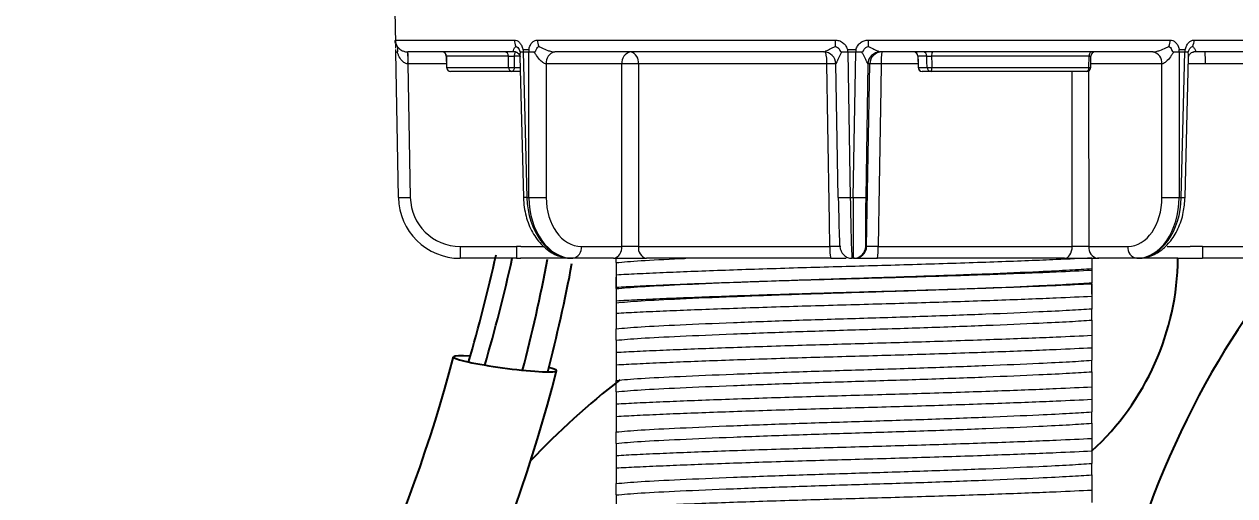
# Model space of a CAD drawing. Header units: inches. Extents: x 4.3 to 18.3, y 1.7 to 16.3.
# Drawn here: x 13.688 to 15.155, y 11.713 to 12.285 of the extents above; entities that cross this region are included whole.
import ezdxf

# ---------------------------------------------------------------- set-up
doc = ezdxf.new("R2010")
doc.units = ezdxf.units.IN
doc.header["$MEASUREMENT"] = 0
doc.header["$PDSIZE"] = -1
doc.layers.add('Dim', color=1, linetype='Continuous')
doc.layers.add('Object', color=4, linetype='Continuous')
doc.styles.get("Standard").update_dxf_attribs({"font": 'romans.shx'})
doc.dimstyles.get("Standard").update_dxf_attribs({"dimtxt": 0.125, "dimasz": 0.18, "dimexe": 0.06, "dimexo": 0.0625, "dimgap": 0.09, "dimtad": 0, "dimtih": 1, "dimtoh": 1, "dimdec": 4, "dimlfac": 2, "dimzin": 4, "dimdsep": 46, "dimlunit": 5, "dimtxsty": 'Standard', "dimcen": 0.09, "dimadec": 0, "dimazin": 1, "dimtfac": 1, "dimtdec": 4, "dimtofl": 0, "dimtmove": 0, "dimatfit": 0, "dimfxl": 0, "dimfrac": 2, "dimtolj": 1, "dimtzin": 0, "dimarcsym": 0})

# ---------------------------------------------------------------- blocks, each defined once
blk = doc.blocks.new('*D11')
at = {"layer": 'Defpoints', "color": 0}
for p in [(15.264, 12.4725), (14.1373, 12.3011), (15.264, 12.3011)]:
    blk.add_point(p, dxfattribs=at)
at = {"layer": 'Dim', "color": 0, "lineweight": -2}
for p, q in [((14.1373, 12.3636), (14.1373, 12.5325)), ((15.264, 12.3636), (15.264, 12.5325)), ((13.9573, 12.4725), (12.9119, 12.4725)), ((15.444, 12.4725), (15.624, 12.4725))]:
    blk.add_line(p, q, dxfattribs=at)
at = {"layer": 'Dim', "color": 0}
for points in [[(13.9573, 12.5025), (13.9573, 12.4425), (14.1373, 12.4725)], [(15.444, 12.5025), (15.444, 12.4425), (15.264, 12.4725)]]:
    blk.add_solid(points, dxfattribs=at)
at = {"layer": 'Dim', "color": 0, "insert": (12.3844, 12.4725), "char_height": 0.125, "attachment_point": 5}
blk.add_mtext('\\A1;2 1/4\\P [55mm]\\PClearance\\PRequired\\PDirectly\\PBelow\\PCounter', dxfattribs=at)
blk = doc.blocks.new('*D15')
at = {"layer": 'Defpoints', "color": 0}
for p in [(10.9986, 13.3011), (14.2381, 13.3011), (14.0329, 10.2028)]:
    blk.add_point(p, dxfattribs=at)
at = {"layer": 'Dim', "color": 0, "lineweight": -2}
for p, q in [((14.1756, 13.3011), (10.9386, 13.3011)), ((10.9986, 13.1211), (10.9986, 12.0278)), ((10.9986, 10.3828), (10.9986, 11.4252)), ((13.9704, 10.2028), (10.9386, 10.2028))]:
    blk.add_line(p, q, dxfattribs=at)
at = {"layer": 'Dim', "color": 0}
for points in [[(10.9686, 13.1211), (11.0286, 13.1211), (10.9986, 13.3011)], [(10.9686, 10.3828), (11.0286, 10.3828), (10.9986, 10.2028)]]:
    blk.add_solid(points, dxfattribs=at)
at = {"layer": 'Dim', "color": 0, "insert": (10.9986, 11.7265), "char_height": 0.125, "attachment_point": 5}
blk.add_mtext('\\A1;6 3/16\\P [155mm]', dxfattribs=at)
blk = doc.blocks.new('*D16')
at = {"layer": 'Defpoints', "color": 0}
for p in [(14.2381, 13.3011), (10.1019, 4.9757), (14.7006, 4.9757)]:
    blk.add_point(p, dxfattribs=at)
at = {"layer": 'Dim', "color": 0, "lineweight": -2}
for p, q in [((14.1756, 13.3011), (10.0419, 13.3011)), ((10.1019, 13.1211), (10.1019, 9.4413)), ((10.1019, 5.1557), (10.1019, 8.8387)), ((14.6381, 4.9757), (10.0419, 4.9757))]:
    blk.add_line(p, q, dxfattribs=at)
at = {"layer": 'Dim', "color": 0}
for points in [[(10.0719, 13.1211), (10.1319, 13.1211), (10.1019, 13.3011)], [(10.0719, 5.1557), (10.1319, 5.1557), (10.1019, 4.9757)]]:
    blk.add_solid(points, dxfattribs=at)
at = {"layer": 'Dim', "color": 0, "insert": (10.1019, 9.14), "char_height": 0.125, "attachment_point": 5}
blk.add_mtext('\\A1;16 5/8\\P [425mm]', dxfattribs=at)

msp = doc.modelspace()

# ---------------------------------------------------------------- linework, layer by layer
at = {"layer": 'Object', "color": 4, "linetype": 'Continuous', "lineweight": 15}
for p, q in [((14.137265, 12.301079), (14.137958, 12.26136)), ((14.137985, 12.265586), (14.282207, 12.265586)), ((14.310302, 12.265586), (14.670851, 12.265586)), ((14.711272, 12.265586), (15.076944, 12.265586)), ((15.106013, 12.265586), (15.262602, 12.265586)), ((14.13848, 12.251079), (14.140301, 12.251079)), ((14.141609, 12.07477), (14.13848, 12.251079)), ((14.140613, 12.250137), (14.140301, 12.251079)), ((14.153102, 12.25108), (14.153211, 12.251079)), ((14.283612, 12.251079), (14.153211, 12.251079)), ((14.283612, 12.251079), (14.283538, 12.25108)), ((14.289309, 12.251079), (14.289198, 12.250137)), ((14.289309, 12.251079), (14.293001, 12.251079)), ((14.293001, 12.251079), (14.297353, 12.07477)), ((14.293001, 12.251079), (14.299844, 12.251079)), ((14.299919, 12.07477), (14.299844, 12.251079)), ((14.299844, 12.251079), (14.306336, 12.251079)), ((14.306907, 12.250137), (14.306336, 12.251079)), ((14.331055, 12.25108), (14.331138, 12.251079)), ((14.657136, 12.251079), (14.331138, 12.251079)), ((14.657136, 12.251079), (14.657141, 12.25108)), ((14.67885, 12.251079), (14.678365, 12.250137)), ((14.67885, 12.251079), (14.686143, 12.251079)), ((14.686143, 12.251079), (14.689272, 12.07477)), ((14.686143, 12.251079), (14.695988, 12.251079)), ((14.692964, 12.07477), (14.695988, 12.251079)), ((14.695988, 12.251079), (14.703347, 12.251079)), ((14.703843, 12.250137), (14.703347, 12.251079)), ((14.725505, 12.25108), (14.725513, 12.251079)), ((15.056143, 12.251079), (14.725513, 12.251079)), ((15.056143, 12.251079), (15.056224, 12.25108)), ((15.081154, 12.251079), (15.080579, 12.250137)), ((15.081154, 12.251079), (15.087775, 12.251079)), ((15.087775, 12.251079), (15.094856, 12.251079)), ((15.087775, 12.251079), (15.087849, 12.07477)), ((15.090504, 12.07477), (15.094856, 12.251079)), ((15.094856, 12.251079), (15.098771, 12.251079)), ((15.098902, 12.250137), (15.098771, 12.251079)), ((15.105387, 12.25108), (15.105317, 12.251079)), ((15.2469, 12.251079), (15.105317, 12.251079)), ((14.153462, 12.236573), (14.153245, 12.236574)), ((14.153245, 12.236574), (14.156117, 12.07477)), ((14.199906, 12.236573), (14.153462, 12.236573)), ((14.199711, 12.24618), (14.199989, 12.232478)), ((14.199726, 12.24618), (14.199773, 12.246167)), ((14.275031, 12.246167), (14.199773, 12.246167)), ((14.275097, 12.232492), (14.275031, 12.246167)), ((14.288951, 12.246167), (14.282013, 12.246167)), ((14.282013, 12.246167), (14.28208, 12.232492)), ((14.288986, 12.2457), (14.293208, 12.074664)), ((14.320879, 12.236573), (14.320723, 12.236574)), ((14.320723, 12.236574), (14.320791, 12.07477)), ((14.412599, 12.236573), (14.320879, 12.236573)), ((14.412486, 12.015585), (14.412599, 12.236573)), ((14.660758, 12.236573), (14.432603, 12.236573)), ((14.674764, 12.07477), (14.671892, 12.236574)), ((14.71075, 12.236574), (14.707974, 12.07477)), ((14.70913, 12.015585), (14.712926, 12.236573)), ((14.710754, 12.236573), (14.71075, 12.236574)), ((14.712926, 12.236573), (14.710754, 12.236573)), ((14.771514, 12.236573), (14.726736, 12.236573)), ((14.771196, 12.246178), (14.771469, 12.232479)), ((14.771215, 12.246179), (14.771259, 12.246167)), ((14.782136, 12.246167), (14.771259, 12.246167)), ((14.978745, 12.246167), (14.787931, 12.246167)), ((14.97841, 12.232492), (14.978745, 12.246167)), ((14.98067, 12.232458), (14.981005, 12.246201)), ((15.066758, 12.236573), (14.98077, 12.236573)), ((15.066908, 12.236574), (15.066758, 12.236573)), ((15.066976, 12.07477), (15.066908, 12.236574)), ((15.095005, 12.074664), (15.099211, 12.245081)), ((15.104671, 12.236573), (15.099001, 12.236573)), ((15.247151, 12.236573), (15.119613, 12.236573)), ((14.199976, 12.232478), (14.200051, 12.232492)), ((14.200051, 12.232492), (14.275097, 12.232492)), ((14.279283, 12.227579), (14.204975, 12.227579)), ((14.289433, 12.227579), (14.279283, 12.227579)), ((14.28208, 12.232492), (14.289312, 12.232492)), ((14.77147, 12.23248), (14.771532, 12.232492)), ((14.771532, 12.232492), (14.782333, 12.232492)), ((14.787271, 12.227579), (14.776469, 12.227579)), ((14.975677, 12.227579), (14.787271, 12.227579)), ((14.788131, 12.232492), (14.97841, 12.232492)), ((14.978121, 12.228235), (14.978402, 12.015585)), ((14.297353, 12.07477), (14.299919, 12.07477)), ((14.689272, 12.07477), (14.692964, 12.07477)), ((15.087849, 12.07477), (15.090504, 12.07477)), ((14.216353, 12.015585), (14.284637, 12.015585)), ((14.284888, 12.001079), (14.216605, 12.001079)), ((14.353121, 12.001079), (14.289686, 12.001079)), ((14.290103, 12.015585), (14.318277, 12.015585)), ((14.353121, 12.001079), (14.351991, 12.001079)), ((14.402227, 12.001079), (14.353121, 12.001079)), ((14.363379, 12.015585), (14.412486, 12.015585)), ((14.405638, 11.99586), (14.405638, 12.001079)), ((14.432584, 12.015585), (14.664551, 12.015585)), ((14.665875, 12.001079), (14.442423, 12.001079)), ((14.693208, 12.001079), (14.691582, 12.001079)), ((14.69437, 12.001079), (14.693208, 12.001079)), ((14.707967, 12.015585), (14.70913, 12.015585)), ((14.948869, 12.001079), (14.722243, 12.001079)), ((14.723066, 12.015585), (14.958329, 12.015585)), ((14.978402, 12.015585), (15.025864, 12.015585)), ((15.036478, 12.001079), (14.989016, 12.001079)), ((15.037647, 12.001079), (15.036478, 12.001079)), ((15.086453, 12.001079), (15.037647, 12.001079)), ((15.073389, 12.015585), (15.101155, 12.015585)), ((15.116108, 12.015585), (15.184392, 12.015585)), ((15.184643, 12.001079), (15.116359, 12.001079)), ((14.405638, 11.964347), (14.405638, 11.978161)), ((14.982126, 11.957757), (14.982126, 11.971571)), ((14.982126, 11.926245), (14.982126, 11.940059)), ((14.405638, 11.901847), (14.405638, 11.915662)), ((14.982126, 11.863744), (14.982126, 11.877559)), ((14.405638, 11.839347), (14.405638, 11.853161)), ((14.405638, 11.776847), (14.405638, 11.790661)), ((14.405638, 11.714347), (14.405638, 11.728161))]:
    msp.add_line(p, q, dxfattribs=at)
at = {"layer": 'Object', "linetype": 'Continuous', "lineweight": 15}
for p, q in [((14.982126, 11.801245), (14.982126, 11.815059)), ((14.982126, 11.738745), (14.982126, 11.752559))]:
    msp.add_line(p, q, dxfattribs=at)
at = {"layer": 'Object', "color": 4, "linetype": 'Continuous', "lineweight": 15, "flags": 128}
for points in [[(14.28481, 12.251079), (14.284271, 12.250985), (14.283751, 12.250707), (14.283271, 12.250255), (14.282849, 12.249646), (14.282501, 12.248902), (14.28224, 12.248053), (14.282075, 12.24713), (14.282013, 12.246167)], [(14.98148, 12.251079), (14.980952, 12.250985), (14.980444, 12.250707), (14.979975, 12.250255), (14.979563, 12.249646), (14.979223, 12.248902), (14.978967, 12.248053), (14.978806, 12.24713), (14.978745, 12.246167)], [(14.199773, 12.246167), (14.199976, 12.23617), (14.200051, 12.232492)], [(14.432603, 12.236573), (14.432599, 12.207054), (14.432588, 12.088976), (14.432584, 12.015585)], [(14.664551, 12.015585), (14.664044, 12.045105), (14.662018, 12.163183), (14.660758, 12.236573)], [(14.726736, 12.236573), (14.726246, 12.207054), (14.724285, 12.088976), (14.723066, 12.015585)], [(14.771259, 12.246167), (14.771394, 12.239415), (14.771532, 12.232492)], [(14.782333, 12.232492), (14.782233, 12.239418), (14.782136, 12.246167)], [(14.787931, 12.246167), (14.788078, 12.23617), (14.788131, 12.232492)], [(14.28208, 12.232492), (14.282018, 12.231529), (14.281854, 12.230606), (14.281592, 12.229756), (14.281244, 12.229013), (14.280822, 12.228404), (14.280343, 12.227952), (14.279823, 12.227673), (14.279283, 12.227579)], [(14.958329, 12.015585), (14.958304, 12.045105), (14.958201, 12.163183), (14.958142, 12.227579)], [(14.97841, 12.232492), (14.978349, 12.231529), (14.978188, 12.230606), (14.977933, 12.229756), (14.977593, 12.229013), (14.977181, 12.228404), (14.976712, 12.227952), (14.976205, 12.227673), (14.975677, 12.227579)], [(14.97841, 12.232492), (14.979181, 12.232476), (14.979814, 12.232465), (14.980286, 12.232457), (14.980577, 12.232455), (14.980676, 12.232457), (14.980676, 12.232457)], [(14.948869, 12.001079), (14.950695, 12.001357), (14.952452, 12.002179), (14.954074, 12.003514), (14.9555, 12.005313), (14.956678, 12.007507), (14.957562, 12.010015), (14.958119, 12.012742), (14.958329, 12.015585)]]:
    msp.add_lwpolyline(points, dxfattribs=at)
at = {"layer": 'Object', "color": 4, "linetype": 'Continuous', "lineweight": 15}
for centre, radius, start, end in [((14.152748, 12.265843), 0.014766, 180.998624, 212.947535), ((14.300763, 12.265711), 0.018557, 180.386305, 205.190452), ((14.329972, 12.26569), 0.019671, 180.303873, 203.607165), ((14.909464, 12.265552), 0.238613, 179.991882, 181.858719), ((14.049097, 12.265522), 0.662175, 359.332898, 0.005505), ((15.056651, 12.26568), 0.020294, 337.190646, 359.734564), ((15.086959, 12.265701), 0.019054, 335.543908, 359.653629), ((14.152843, 12.254404), 0.014743, 181.019649, 193.033108), ((13.939654, 12.241719), 0.213653, 358.620187, 2.511163), ((13.941683, 12.240159), 0.21181, 359.029857, 2.955189), ((14.1947, 12.246079), 0.005, 1.213805, 89.997492), ((14.194812, 12.246118), 0.004962, 0.563387, 89.580117), ((14.27041, 12.246469), 0.004631, 356.258353, 84.59553), ((14.312891, 12.254983), 0.02027, 182.379917, 191.104869), ((14.319977, 12.253784), 0.020313, 178.990391, 187.650997), ((14.333757, 12.238223), 0.013137, 101.867882, 187.211281), ((14.333819, 12.238303), 0.013055, 101.851461, 187.612116), ((14.425539, 12.238303), 0.013055, 101.851697, 187.612266), ((14.419778, 12.238484), 0.012967, 351.527961, 76.260006), ((14.657134, 12.23632), 0.01476, 0.988232, 89.971659), ((14.61259, 12.239694), 0.048269, 356.292923, 13.401343), ((15.249933, 12.278211), 0.564443, 182.443986, 182.755163), ((16.744812, 12.168128), 2.050502, 177.595889, 177.681531), ((14.725513, 12.236315), 0.014765, 90.030596, 178.995276), ((14.725514, 12.236317), 0.014762, 90.002496, 179.005744), ((14.727686, 12.236317), 0.014762, 90.002821, 179.005419), ((14.783535, 12.240142), 0.056911, 168.919555, 183.59503), ((14.766198, 12.246079), 0.005, 1.183361, 89.996973), ((14.766292, 12.246111), 0.004968, 0.635573, 89.651076), ((14.777168, 12.246112), 0.004968, 0.634868, 89.651781), ((14.795689, 12.247342), 0.007847, 151.560856, 188.619185), ((14.986009, 12.24608), 0.005, 89.996021, 178.663827), ((15.053723, 12.238172), 0.013133, 353.008329, 79.377901), ((15.053783, 12.238094), 0.013213, 353.394024, 79.353928), ((15.066951, 12.25374), 0.020993, 352.718883, 1.096551), ((15.074302, 12.255021), 0.020928, 349.143228, 357.591239), ((14.907701, 12.240156), 0.211941, 359.031369, 2.954256), ((14.422601, 11.710913), 0.525755, 88.909927, 91.090073), ((14.67048, 11.705572), 0.53109, 89.847877, 91.048896), ((14.719831, 12.021708), 0.214976, 88.159298, 91.840702), ((15.112142, 11.973448), 0.263231, 88.373675, 91.626325), ((14.204975, 12.232579), 0.005, 181.159893, 270), ((14.205012, 12.232541), 0.004962, 180.562484, 269.575902), ((14.279719, 12.232191), 0.004632, 176.266822, 264.604901), ((14.278589, 12.390578), 0.158125, 268.734659, 271.265341), ((14.776469, 12.232579), 0.005, 181.141644, 270), ((14.7765, 12.232547), 0.004968, 180.636828, 269.649821), ((14.787301, 12.232547), 0.004968, 180.636828, 269.649821), ((14.785232, 12.333773), 0.101322, 268.360414, 271.639586), ((14.780391, 12.231317), 0.00783, 331.489115, 8.634495), ((14.975677, 12.232579), 0.005, 270, 358.603032), ((14.148863, 12.276828), 0.202188, 267.943923, 272.056077), ((14.331738, 10.655446), 1.419741, 91.387807, 91.555145), ((14.310355, 12.570559), 0.495899, 268.79409, 271.20591), ((14.682018, 12.276827), 0.202187, 267.943908, 272.056092), ((14.700469, 12.296188), 0.221545, 268.058581, 271.941419), ((15.077413, 12.570568), 0.495907, 268.794102, 271.205898), ((15.127938, 13.561852), 1.487553, 268.557994, 268.73139), ((14.428214, 12.012002), 0.211891, 179.030904, 182.954722), ((14.496498, 12.012002), 0.211891, 179.030904, 182.954722), ((14.350439, 12.013856), 0.013055, 281.851907, 7.612056), ((14.399546, 12.013856), 0.013055, 281.851907, 7.612056), ((14.445428, 12.013707), 0.01298, 171.68086, 256.617277), ((14.705726, 12.012032), 0.041328, 175.067588, 195.367858), ((14.693207, 12.015842), 0.014762, 270.002821, 359.005419), ((14.69437, 12.015842), 0.014762, 270.002252, 359.005419), ((14.657822, 12.012012), 0.065341, 350.367939, 3.134705), ((14.991437, 12.013987), 0.013133, 173.008636, 259.378349), ((15.038898, 12.013987), 0.013133, 173.008329, 259.377901), ((15.328019, 12.012003), 0.211941, 179.031369, 182.954256)]:
    msp.add_arc(centre, radius, start, end, dxfattribs=at)
at = {"layer": 'Object'}
for centre, radius, start, end in [((12.186249, 12.470014), 2.125317, 343.754637, 347.374053), ((12.186249, 12.470014), 2.145317, 343.80662, 347.374053), ((12.3716, 12.369412), 1.985564, 345.30005, 349.283469), ((12.3716, 12.369412), 2.015564, 345.462917, 349.283469)]:
    msp.add_arc(centre, radius, start, end, dxfattribs=at)
at = {"layer": 'Object', "color": 2}
for centre, radius, start, end in [((14.765056, 12.004821), 0.321418, 312.481469, 359.333003), ((14.996359, 11.099471), 0.955424, 127.84418, 136.618936)]:
    msp.add_arc(centre, radius, start, end, dxfattribs=at)
at = {"layer": 'Object', "color": 3}
for radius, start, end in [(1.900564, 325.962729, 345.127067), (2.025564, 326.183166, 345.577887)]:
    msp.add_arc((12.3716, 12.369412), radius, start, end, dxfattribs=at)
at = {"layer": 'Object', "color": 4, "linetype": 'Continuous', "lineweight": 15}
for centre, major_axis, ratio, start_param, end_param in [((14.216587, 12.076079), (-0.036783, 0.065366), 0.99972073, 1.07581204, 2.62915507), ((14.216335, 12.075822), (-0.031926, 0.051086), 0.99966934, 1.02984089, 2.58318393), ((14.35126, 12.076079), (-0.001512, 0.074992), 0.71890327, 1.57375175, 3.12709478), ((14.353851, 12.076079), (0.001512, 0.074992), 0.71890327, 1.60274749, 3.15609053), ((14.36411, 12.075822), (0.001512, 0.060226), 0.71882559, 1.60629616, 3.1596392), ((14.675771, 12.075822), (-0.001052, 0.060236), 0.01702232, 1.58795245, 2.60387854), ((14.690531, 12.076079), (-0.001052, 0.075), 0.01702416, 1.58801092, 3.14135396), ((14.694259, 12.076079), (0.001052, 0.075), 0.01702416, 1.58848832, 3.14183135), ((14.709018, 12.075822), (0.001052, 0.060236), 0.01702232, 1.58854679, 3.14188982), ((15.025108, 12.075822), (-0.001462, 0.060228), 0.69475239, 3.12473368, 4.67807672), ((15.035722, 12.076079), (-0.001462, 0.074993), 0.69482747, 3.12804909, 4.68139213), ((15.038403, 12.076079), (0.001462, 0.074993), 0.69482747, 3.15513621, 4.70847925)]:
    msp.add_ellipse(centre, major_axis=major_axis, ratio=ratio, start_param=start_param, end_param=end_param, dxfattribs=at)
at = {"layer": 'Object', "color": 2}
msp.add_ellipse((15.237499, 11.611867), major_axis=(-0.16712, -0.470354), ratio=0.41056825, start_param=3.30305164, end_param=5.4354436, dxfattribs=at)
at = {"layer": 'Object', "color": 3}
msp.add_ellipse((14.270911, 11.87325), major_axis=(-0.062421, 0.008332), ratio=0.08153261, start_param=5.46384773, end_param=9.98849484, dxfattribs=at)
at = {"layer": 'Object', "color": 4, "linetype": 'Continuous', "lineweight": 15}
for points, knots in [([(14.137958, 12.26136), (14.137942, 12.262436), (14.13791, 12.264566), (14.137939, 12.265513), (14.137977, 12.265573), (14.137985, 12.265586)], [0, 0, 0, 0, 0.44704858, 0.88522321, 1, 1, 1, 1]), ([(14.282207, 12.265586), (14.28321, 12.26546), (14.285353, 12.265192), (14.288405, 12.262947), (14.290515, 12.259931), (14.291732, 12.257041), (14.292212, 12.25533), (14.292481, 12.25436), (14.292575, 12.254177), (14.292614, 12.254146), (14.29263, 12.254141), (14.292638, 12.254142), (14.292639, 12.254142)], [0, 0, 0, 0, 0.22035494, 0.47060647, 0.71924484, 0.84277997, 0.96576763, 0.99034933, 0.99659034, 0.9983369, 0.99979025, 1, 1, 1, 1]), ([(14.299667, 12.254142), (14.299671, 12.254142), (14.299681, 12.254142), (14.299703, 12.254152), (14.299744, 12.254197), (14.299848, 12.254432), (14.300099, 12.255471), (14.300807, 12.258043), (14.302608, 12.26159), (14.305685, 12.264501), (14.308432, 12.265516), (14.30998, 12.265574), (14.310302, 12.265586)], [0, 0, 0, 0, 0.00083863, 0.00224837, 0.00466157, 0.011647, 0.04309683, 0.16804906, 0.42258019, 0.68149694, 0.93388701, 1, 1, 1, 1]), ([(14.670851, 12.265586), (14.672344, 12.26546), (14.675531, 12.265192), (14.679986, 12.262947), (14.683016, 12.259931), (14.684737, 12.257041), (14.685404, 12.25533), (14.685778, 12.25436), (14.685911, 12.254178), (14.685968, 12.254146), (14.685991, 12.254141), (14.686002, 12.254142), (14.686004, 12.254142)], [0, 0, 0, 0, 0.22035187, 0.47060417, 0.71924423, 0.84277967, 0.96576875, 0.99035265, 0.99659346, 0.99833425, 0.99979018, 1, 1, 1, 1]), ([(14.696115, 12.254142), (14.69612, 12.254142), (14.696135, 12.254142), (14.696166, 12.254152), (14.696225, 12.254197), (14.696377, 12.254432), (14.696754, 12.255471), (14.697807, 12.258043), (14.700426, 12.26159), (14.704817, 12.264501), (14.708674, 12.265516), (14.710825, 12.265574), (14.711272, 12.265586)], [0, 0, 0, 0, 0.00084143, 0.00225141, 0.00466453, 0.01165023, 0.04309986, 0.16805224, 0.4225827, 0.68150029, 0.93389153, 1, 1, 1, 1]), ([(15.076944, 12.265586), (15.078051, 12.26546), (15.080416, 12.265192), (15.083664, 12.262947), (15.08584, 12.259931), (15.087057, 12.257041), (15.08752, 12.25533), (15.087779, 12.25436), (15.087874, 12.254177), (15.087915, 12.254146), (15.087931, 12.254141), (15.08794, 12.254142), (15.087941, 12.254142)], [0, 0, 0, 0, 0.22035684, 0.47060557, 0.71924336, 0.84277689, 0.96576525, 0.9903469, 0.99658789, 0.99833444, 0.99979025, 1, 1, 1, 1]), ([(15.095212, 12.254142), (15.095216, 12.254142), (15.095227, 12.254142), (15.095249, 12.254152), (15.095291, 12.254197), (15.095402, 12.254432), (15.095684, 12.255471), (15.096465, 12.258043), (15.098369, 12.26159), (15.101499, 12.264501), (15.104208, 12.265516), (15.105702, 12.265574), (15.106013, 12.265586)], [0, 0, 0, 0, 0.00084121, 0.00224854, 0.0046638, 0.01164924, 0.0430992, 0.16804946, 0.42258392, 0.6814967, 0.93388954, 1, 1, 1, 1]), ([(14.137974, 12.260597), (14.137976, 12.260468), (14.137992, 12.259276), (14.138033, 12.257393), (14.138069, 12.255713)], [0, 0, 0, 0, 0.10797673, 1, 1, 1, 1]), ([(14.140301, 12.251079), (14.140312, 12.251079), (14.140439, 12.251082), (14.140663, 12.251153), (14.140909, 12.251476), (14.141042, 12.252004), (14.141074, 12.253054), (14.141012, 12.254718), (14.140846, 12.256599), (14.14055, 12.257478), (14.140364, 12.257801), (14.140357, 12.257812)], [0, 0, 0, 0, 0.00600388, 0.0724332, 0.12786689, 0.18299161, 0.25489344, 0.44001202, 0.68904124, 0.98952302, 1, 1, 1, 1]), ([(14.140357, 12.257812), (14.14079, 12.257239), (14.142044, 12.255573), (14.144726, 12.253352), (14.148406, 12.251734), (14.151187, 12.251152), (14.152609, 12.251098), (14.153102, 12.25108)], [0, 0, 0, 0, 0.1962344, 0.56940853, 0.79862634, 0.9302402, 1, 1, 1, 1]), ([(14.283538, 12.25108), (14.282991, 12.251135), (14.282132, 12.251221), (14.281171, 12.251864), (14.280841, 12.253351), (14.282021, 12.255574), (14.283471, 12.257239), (14.283971, 12.257812)], [0, 0, 0, 0, 0.12823522, 0.201279, 0.43052291, 0.8037412, 1, 1, 1, 1]), ([(14.283682, 12.251075), (14.283694, 12.251076), (14.283734, 12.251081), (14.285171, 12.250751), (14.287832, 12.248959), (14.28901, 12.245904), (14.288975, 12.245845), (14.288964, 12.245826)], [0, 0, 0, 0, 0.07946429, 0.24931806, 0.48447314, 0.83539565, 1, 1, 1, 1]), ([(14.283971, 12.257812), (14.284, 12.257801), (14.28484, 12.257489), (14.286417, 12.256558), (14.2881, 12.254454), (14.288655, 12.25221), (14.28902, 12.251305), (14.289174, 12.251107), (14.289267, 12.251088), (14.289309, 12.251079)], [0, 0, 0, 0, 0.01048732, 0.300597448, 0.5927864, 0.842594029, 0.898245947, 0.953815617, 1, 1, 1, 1]), ([(14.292639, 12.254142), (14.293669, 12.254188), (14.295993, 12.254294), (14.298353, 12.254196), (14.299667, 12.254142)], [0, 0, 0, 0, 0.44316155, 1, 1, 1, 1]), ([(14.306336, 12.251079), (14.306361, 12.25108), (14.306618, 12.251082), (14.307075, 12.251157), (14.307618, 12.251484), (14.308, 12.252022), (14.308343, 12.253077), (14.308903, 12.25474), (14.310196, 12.256609), (14.311303, 12.257481), (14.311926, 12.257801), (14.311947, 12.257812)], [0, 0, 0, 0, 0.00720317, 0.07326536, 0.12909068, 0.18458009, 0.25746033, 0.44224025, 0.69184998, 0.98952533, 1, 1, 1, 1]), ([(14.311947, 12.257812), (14.313098, 12.257239), (14.316438, 12.255573), (14.32158, 12.253352), (14.326612, 12.251734), (14.329514, 12.251152), (14.330659, 12.251098), (14.331055, 12.25108)], [0, 0, 0, 0, 0.19623313, 0.569407, 0.79862487, 0.93023593, 1, 1, 1, 1]), ([(14.657141, 12.25108), (14.657276, 12.251135), (14.657488, 12.251221), (14.658834, 12.251864), (14.661876, 12.253351), (14.666374, 12.255573), (14.669797, 12.257239), (14.670977, 12.257812)], [0, 0, 0, 0, 0.12823291, 0.2012761, 0.43052145, 0.8037458, 1, 1, 1, 1]), ([(14.670977, 12.257812), (14.671013, 12.257801), (14.672057, 12.25749), (14.674024, 12.256558), (14.676365, 12.254454), (14.67698, 12.25221), (14.677897, 12.251305), (14.678384, 12.251107), (14.678705, 12.251088), (14.67885, 12.251079)], [0, 0, 0, 0, 0.01049343, 0.30060406, 0.59278837, 0.84259839, 0.89825097, 0.95381856, 1, 1, 1, 1]), ([(14.686004, 12.254142), (14.687497, 12.254188), (14.690867, 12.254294), (14.694237, 12.254196), (14.696115, 12.254142)], [0, 0, 0, 0, 0.44316668, 1, 1, 1, 1]), ([(14.703347, 12.251079), (14.703366, 12.251079), (14.703599, 12.251082), (14.704014, 12.251153), (14.704539, 12.251476), (14.704948, 12.252004), (14.705406, 12.253054), (14.706249, 12.254718), (14.708247, 12.256599), (14.710116, 12.257478), (14.711191, 12.257801), (14.711227, 12.257812)], [0, 0, 0, 0, 0.00600393, 0.07242647, 0.12786185, 0.18298635, 0.25489214, 0.44000923, 0.68904534, 0.98952923, 1, 1, 1, 1]), ([(14.711227, 12.257812), (14.712422, 12.257239), (14.71589, 12.255573), (14.720481, 12.253352), (14.723917, 12.251734), (14.725239, 12.251152), (14.725436, 12.251098), (14.725505, 12.25108)], [0, 0, 0, 0, 0.19623371, 0.5694065, 0.79862783, 0.93023986, 1, 1, 1, 1]), ([(15.056224, 12.25108), (15.056962, 12.251135), (15.058121, 12.251221), (15.060985, 12.251864), (15.065616, 12.253351), (15.070798, 12.255573), (15.074189, 12.257239), (15.075357, 12.257812)], [0, 0, 0, 0, 0.12823276, 0.2012736, 0.43051827, 0.80374464, 1, 1, 1, 1]), ([(15.075357, 12.257812), (15.07538, 12.257801), (15.076016, 12.25749), (15.077222, 12.256558), (15.078849, 12.254454), (15.079163, 12.25221), (15.080096, 12.251305), (15.08063, 12.251107), (15.080991, 12.251088), (15.081154, 12.251079)], [0, 0, 0, 0, 0.01049242, 0.30059749, 0.592783, 0.84259241, 0.89825375, 0.95381735, 1, 1, 1, 1]), ([(15.087941, 12.254142), (15.089022, 12.254188), (15.091464, 12.254294), (15.093871, 12.254196), (15.095212, 12.254142)], [0, 0, 0, 0, 0.44315882, 1, 1, 1, 1]), ([(15.098771, 12.251079), (15.098779, 12.25108), (15.098854, 12.251082), (15.09899, 12.251157), (15.099188, 12.251484), (15.099384, 12.252022), (15.099686, 12.253077), (15.100333, 12.25474), (15.101865, 12.256609), (15.103389, 12.257481), (15.104273, 12.257801), (15.104303, 12.257812)], [0, 0, 0, 0, 0.00719673, 0.07326058, 0.1290911, 0.18457645, 0.25745455, 0.44223372, 0.6918492, 0.98951491, 1, 1, 1, 1]), ([(15.099241, 12.245024), (15.099239, 12.245257), (15.099235, 12.24582), (15.101039, 12.24942), (15.10423, 12.251115), (15.105521, 12.251058), (15.10532, 12.25108), (15.105315, 12.251081)], [0, 0, 0, 0, 0.20831534, 0.50419526, 0.85376507, 0.99617868, 1, 1, 1, 1]), ([(15.104303, 12.257812), (15.104843, 12.257239), (15.106408, 12.255573), (15.107758, 12.253352), (15.107585, 12.251734), (15.106553, 12.251152), (15.105687, 12.251098), (15.105387, 12.25108)], [0, 0, 0, 0, 0.19623568, 0.56940829, 0.79862749, 0.93024235, 1, 1, 1, 1]), ([(14.153245, 12.236574), (14.152372, 12.236692), (14.150966, 12.236881), (14.148316, 12.238196), (14.144926, 12.24123), (14.142295, 12.245665), (14.141043, 12.248992), (14.140613, 12.250137)], [0, 0, 0, 0, 0.12566238, 0.20242095, 0.43107443, 0.80415997, 1, 1, 1, 1]), ([(14.275031, 12.246167), (14.275384, 12.246175), (14.276092, 12.246193), (14.277633, 12.246205), (14.279313, 12.246203), (14.280843, 12.246189), (14.281671, 12.246173), (14.282013, 12.246167)], [0, 0, 0, 0, 0.21270982, 0.42536543, 0.63797583, 0.85059454, 1, 1, 1, 1]), ([(14.289198, 12.250137), (14.289054, 12.248967), (14.288865, 12.247423), (14.289054, 12.246039), (14.2891, 12.245703)], [0, 0, 0, 0, 0.757093341, 1, 1, 1, 1]), ([(14.320723, 12.236574), (14.320065, 12.236692), (14.319004, 12.236881), (14.316669, 12.238196), (14.313197, 12.24123), (14.309744, 12.245665), (14.307633, 12.248992), (14.306907, 12.250137)], [0, 0, 0, 0, 0.12566229, 0.20242167, 0.431076, 0.80416113, 1, 1, 1, 1]), ([(14.678365, 12.250137), (14.677783, 12.248992), (14.676093, 12.245665), (14.673932, 12.241231), (14.67242, 12.237963), (14.671917, 12.236757), (14.671899, 12.236623), (14.671892, 12.236574)], [0, 0, 0, 0, 0.1958177, 0.56886367, 0.79749503, 0.92596858, 1, 1, 1, 1]), ([(14.71075, 12.236574), (14.710692, 12.236692), (14.710598, 12.236881), (14.709946, 12.238196), (14.708426, 12.24123), (14.706174, 12.245665), (14.70444, 12.248992), (14.703843, 12.250137)], [0, 0, 0, 0, 0.12566452, 0.20241909, 0.43107467, 0.80415943, 1, 1, 1, 1]), ([(14.782136, 12.246167), (14.782278, 12.246175), (14.782563, 12.246193), (14.783649, 12.246205), (14.78508, 12.246203), (14.786587, 12.246189), (14.787539, 12.246173), (14.787931, 12.246167)], [0, 0, 0, 0, 0.21270562, 0.42536418, 0.6379688, 0.85060037, 1, 1, 1, 1]), ([(14.978745, 12.246167), (14.979183, 12.246175), (14.98006, 12.246193), (14.980863, 12.246206), (14.980953, 12.246202), (14.980997, 12.246201)], [0, 0, 0, 0, 0.33949092, 0.67890843, 1, 1, 1, 1]), ([(15.080579, 12.250137), (15.079849, 12.248992), (15.077728, 12.245665), (15.074282, 12.241231), (15.070606, 12.237963), (15.068285, 12.236757), (15.067277, 12.236623), (15.066908, 12.236574)], [0, 0, 0, 0, 0.19581695, 0.5688652, 0.7974959, 0.92597218, 1, 1, 1, 1]), ([(15.09905, 12.245085), (15.099114, 12.245623), (15.0993, 12.247205), (15.09906, 12.248971), (15.098902, 12.250137)], [0, 0, 0, 0, 0.34032174, 1, 1, 1, 1]), ([(14.293208, 12.074664), (14.293446, 12.070732), (14.294127, 12.059537), (14.299017, 12.04166), (14.309098, 12.023273), (14.322773, 12.009887), (14.337686, 12.002301), (14.347569, 12.001457), (14.351991, 12.001079)], [0, 0, 0, 0, 0.10422218, 0.29674301, 0.49153433, 0.68768266, 0.86027816, 1, 1, 1, 1]), ([(15.037647, 12.001079), (15.041146, 12.00133), (15.050089, 12.001969), (15.063716, 12.008241), (15.076911, 12.020139), (15.087098, 12.036551), (15.093509, 12.055359), (15.094534, 12.068586), (15.095005, 12.074664)], [0, 0, 0, 0, 0.11249414, 0.28756549, 0.46476015, 0.64902526, 0.83872761, 1, 1, 1, 1]), ([(14.676159, 12.024238), (14.676228, 12.022788), (14.676493, 12.017242), (14.676248, 12.016636), (14.677307, 12.011818), (14.678184, 12.009355), (14.680149, 12.006142), (14.683687, 12.003037), (14.687833, 12.00131), (14.690566, 12.001142), (14.691582, 12.001079)], [0, 0, 0, 0, 0.14537501, 0.55569629, 0.60317746, 0.65477609, 0.73376166, 0.83372905, 0.9382028, 1, 1, 1, 1]), ([(14.290103, 12.015518), (14.289027, 12.015528), (14.287271, 12.015544), (14.285371, 12.015574), (14.284637, 12.015585)], [0, 0, 0, 0, 0.61342375, 1, 1, 1, 1]), ([(14.284888, 12.001079), (14.286375, 12.001079), (14.288095, 12.001079), (14.289686, 12.001079), (14.289903, 12.001079)], [0, 0, 0, 0, 0.86388574, 1, 1, 1, 1]), ([(14.402227, 12.001079), (14.403323, 12.001079), (14.406898, 12.001079), (14.414384, 12.001079), (14.424361, 12.001079), (14.434347, 12.001079), (14.439731, 12.001079), (14.442423, 12.001079)], [0, 0, 0, 0, 0.09949179, 0.32459465, 0.54970901, 0.77485393, 1, 1, 1, 1]), ([(14.405638, 11.981236), (14.413696, 11.981666), (14.430042, 11.982538), (14.470665, 11.984358), (14.531059, 11.986708), (14.613442, 11.989471), (14.70062, 11.99192), (14.787902, 11.994371), (14.869962, 11.997129), (14.93698, 11.999711), (14.968375, 12.00122), (14.982126, 12.001881)], [0, 0, 0, 0, 0.06823989, 0.13843289, 0.26681131, 0.39518972, 0.51918589, 0.64318207, 0.77156047, 0.8999389, 1, 1, 1, 1]), ([(14.405638, 11.99586), (14.414442, 11.996681), (14.432055, 11.998323), (14.466759, 12.000018), (14.487839, 12.000975), (14.490168, 12.001079)], [0, 0, 0, 0, 0.103597181, 0.207246368, 0.219921372, 0.219921372, 0.219921372, 0.219921372]), ([(14.432584, 12.015585), (14.431238, 12.015561), (14.428546, 12.015513), (14.423553, 12.015486), (14.418564, 12.015497), (14.414821, 12.015538), (14.413034, 12.015574), (14.412486, 12.015585)], [0, 0, 0, 0, 0.22517601, 0.45030032, 0.67538547, 0.90049079, 1, 1, 1, 1]), ([(14.677985, 12.015585), (14.677851, 12.015561), (14.677582, 12.015513), (14.675113, 12.015486), (14.671424, 12.015497), (14.667639, 12.015538), (14.665275, 12.015574), (14.664551, 12.015585)], [0, 0, 0, 0, 0.22517383, 0.45029619, 0.67538046, 0.90048371, 1, 1, 1, 1]), ([(14.665875, 12.001079), (14.667319, 12.001079), (14.67203, 12.001079), (14.678756, 12.001079), (14.682605, 12.001079), (14.684142, 12.001079)], [0, 0, 0, 0, 0.20985145, 0.68463606, 1, 1, 1, 1]), ([(14.696035, 12.001079), (14.696596, 12.001079), (14.698074, 12.001079), (14.703898, 12.001079), (14.712331, 12.001079), (14.718939, 12.001079), (14.722243, 12.001079)], [0, 0, 0, 0, 0.169120614, 0.446053235, 0.723028101, 1, 1, 1, 1]), ([(14.723066, 12.015585), (14.721418, 12.015561), (14.718121, 12.015513), (14.713846, 12.015486), (14.710718, 12.015497), (14.709322, 12.015538), (14.709175, 12.015574), (14.70913, 12.015585)], [0, 0, 0, 0, 0.2251734, 0.45030058, 0.67538712, 0.9004921, 1, 1, 1, 1]), ([(14.948869, 12.001079), (14.950033, 12.001079), (14.953829, 12.001079), (14.961552, 12.001079), (14.971584, 12.001079), (14.981391, 12.001079), (14.986475, 12.001079), (14.989016, 12.001079)], [0, 0, 0, 0, 0.09949118, 0.32459533, 0.54970665, 0.77485465, 1, 1, 1, 1]), ([(14.978402, 12.015585), (14.977131, 12.015561), (14.97459, 12.015513), (14.969686, 12.015486), (14.964669, 12.015497), (14.960808, 12.015538), (14.95891, 12.015574), (14.958329, 12.015585)], [0, 0, 0, 0, 0.22517168, 0.4503021, 0.67538115, 0.90048877, 1, 1, 1, 1]), ([(14.981891, 12.001079), (14.982064, 12.001079), (14.982513, 12.001079), (14.985472, 12.001079), (14.989347, 12.001079), (14.990504, 12.001079)], [0, 0, 0, 0, 0.30511889, 0.79249442, 1, 1, 1, 1]), ([(14.982126, 12.001079), (14.982126, 12.000534), (14.982126, 11.999557), (14.982126, 11.997486), (14.982126, 11.995586), (14.982126, 11.99368), (14.982126, 11.991882), (14.982126, 11.989918), (14.982126, 11.988017), (14.982126, 11.987224), (14.982126, 11.986789)], [0.08670582, 0.08670582, 0.08670582, 0.08670582, 0.255767349, 0.353557568, 0.452182106, 0.523886035, 0.595593516, 0.688732932, 0.829069694, 1, 1, 1, 1]), ([(15.086453, 12.001079), (15.086649, 12.001079), (15.087291, 12.001079), (15.090643, 12.001079), (15.097455, 12.001079), (15.106386, 12.001079), (15.113035, 12.001079), (15.116359, 12.001079)], [0, 0, 0, 0, 0.09949129, 0.32459417, 0.54970785, 0.77485595, 1, 1, 1, 1]), ([(15.116108, 12.015585), (15.114445, 12.015561), (15.11112, 12.015513), (15.106654, 12.015486), (15.103248, 12.015497), (15.101573, 12.015538), (15.101253, 12.015574), (15.101155, 12.015585)], [0, 0, 0, 0, 0.22517124, 0.45029932, 0.67538254, 0.90048701, 1, 1, 1, 1]), ([(14.405638, 11.99586), (14.405638, 11.99401), (14.405638, 11.991232), (14.405638, 11.98588), (14.405638, 11.982785), (14.405638, 11.981236)], [0, 0, 0, 0, 0.49896837, 0.74937868, 1, 1, 1, 1]), ([(14.405638, 11.964347), (14.414442, 11.965168), (14.432055, 11.96681), (14.481774, 11.96924), (14.545751, 11.971997), (14.621016, 11.974754), (14.700636, 11.977205), (14.780264, 11.979654), (14.855506, 11.982416), (14.914314, 11.984931), (14.956664, 11.987017), (14.973704, 11.988173), (14.982126, 11.988745)], [0, 0, 0, 0, 0.10359718, 0.20724638, 0.3150708, 0.42289535, 0.52703794, 0.63118053, 0.73900508, 0.84682967, 0.92429456, 1, 1, 1, 1]), ([(14.405638, 11.966144), (14.413696, 11.966574), (14.430042, 11.967447), (14.470665, 11.969266), (14.531059, 11.971615), (14.613442, 11.974379), (14.70062, 11.976828), (14.787902, 11.979279), (14.869962, 11.982037), (14.93698, 11.984619), (14.968375, 11.986128), (14.982126, 11.986789)], [0, 0, 0, 0, 0.06823989, 0.13843289, 0.2668113, 0.39518972, 0.51918589, 0.64318207, 0.77156047, 0.8999389, 1, 1, 1, 1]), ([(14.982126, 11.986789), (14.982126, 11.985084), (14.982126, 11.981673), (14.982126, 11.97644), (14.982126, 11.973361), (14.982126, 11.971571)], [0, 0, 0, 0, 0.294995421, 0.589996169, 1, 1, 1, 1]), ([(14.405638, 11.981236), (14.405638, 11.980674), (14.405638, 11.979879), (14.405638, 11.9778), (14.405638, 11.976117), (14.405638, 11.974345), (14.405638, 11.972812), (14.405638, 11.971121), (14.405638, 11.969046), (14.405638, 11.967303), (14.405638, 11.966497), (14.405638, 11.966144)], [0, 0, 0, 0, 0.22731839, 0.32180567, 0.41716608, 0.47803457, 0.53908057, 0.59812677, 0.69631448, 0.86720562, 1, 1, 1, 1]), ([(14.405638, 11.947174), (14.414442, 11.947995), (14.432055, 11.949637), (14.481774, 11.952066), (14.545751, 11.954824), (14.621016, 11.957581), (14.700636, 11.960032), (14.780264, 11.962481), (14.855506, 11.965243), (14.914314, 11.967758), (14.956664, 11.969844), (14.973704, 11.971), (14.982126, 11.971571)], [0, 0, 0, 0, 0.10359718, 0.20724637, 0.3150708, 0.42289536, 0.52703795, 0.63118053, 0.73900509, 0.84682967, 0.92429457, 1, 1, 1, 1]), ([(14.405638, 11.949723), (14.413696, 11.950153), (14.430042, 11.951026), (14.470665, 11.952845), (14.531059, 11.955195), (14.613442, 11.957958), (14.70062, 11.960407), (14.787902, 11.962857), (14.869962, 11.965617), (14.93698, 11.968198), (14.968375, 11.969707), (14.982126, 11.970368)], [0, 0, 0, 0, 0.06823989, 0.13843289, 0.26681131, 0.39518971, 0.51918589, 0.64318206, 0.77156048, 0.89993888, 1, 1, 1, 1]), ([(14.405638, 11.966144), (14.405638, 11.964396), (14.405638, 11.959802), (14.405638, 11.953172), (14.405638, 11.949174), (14.405638, 11.947174)], [0, 0, 0, 0, 0.23490429, 0.61712134, 1, 1, 1, 1]), ([(14.405638, 11.964347), (14.405638, 11.962498), (14.405638, 11.95972), (14.405638, 11.954367), (14.405638, 11.951272), (14.405638, 11.949723)], [0, 0, 0, 0, 0.49896771, 0.74937873, 1, 1, 1, 1]), ([(14.982126, 11.970368), (14.982126, 11.969599), (14.982126, 11.968536), (14.982126, 11.965974), (14.982126, 11.964073), (14.982126, 11.962167), (14.982126, 11.960369), (14.982126, 11.958405), (14.982126, 11.956504), (14.982126, 11.955711), (14.982126, 11.955276)], [0, 0, 0, 0, 0.2557736, 0.35355469, 0.45219077, 0.52389478, 0.59559014, 0.68872966, 0.8290743, 1, 1, 1, 1]), ([(14.982126, 11.957757), (14.982126, 11.956163), (14.982126, 11.952975), (14.982126, 11.946917), (14.982126, 11.942175), (14.982126, 11.939381)], [0, 0, 0, 0, 0.29123412, 0.58246269, 1, 1, 1, 1]), ([(14.405638, 11.934631), (14.413696, 11.935061), (14.430042, 11.935934), (14.470665, 11.937753), (14.531059, 11.940103), (14.613442, 11.942866), (14.70062, 11.945316), (14.787902, 11.947766), (14.869962, 11.950525), (14.93698, 11.953106), (14.968375, 11.954615), (14.982126, 11.955276)], [0, 0, 0, 0, 0.06823989, 0.13843289, 0.26681131, 0.39518971, 0.51918589, 0.64318206, 0.77156048, 0.89993888, 1, 1, 1, 1]), ([(14.405638, 11.949723), (14.405638, 11.949162), (14.405638, 11.948366), (14.405638, 11.946288), (14.405638, 11.944604), (14.405638, 11.942833), (14.405638, 11.941299), (14.405638, 11.939608), (14.405638, 11.937533), (14.405638, 11.93579), (14.405638, 11.934984), (14.405638, 11.934631)], [0, 0, 0, 0, 0.22731866, 0.32180605, 0.4171571, 0.47803698, 0.53907133, 0.59812847, 0.69631629, 0.86720137, 1, 1, 1, 1]), ([(14.982126, 11.955276), (14.982126, 11.953571), (14.982126, 11.950161), (14.982126, 11.944927), (14.982126, 11.941849), (14.982126, 11.940059)], [0, 0, 0, 0, 0.294995378, 0.589997213, 1, 1, 1, 1]), ([(14.405638, 11.915662), (14.414442, 11.916482), (14.432055, 11.918124), (14.481774, 11.920554), (14.545751, 11.923311), (14.621016, 11.926068), (14.700636, 11.928519), (14.780264, 11.930968), (14.855506, 11.93373), (14.914314, 11.936245), (14.956664, 11.938331), (14.973704, 11.939487), (14.982126, 11.940059)], [0, 0, 0, 0, 0.10359717, 0.20724637, 0.31507079, 0.42289535, 0.52703793, 0.63118053, 0.73900508, 0.84682967, 0.92429456, 1, 1, 1, 1]), ([(14.405638, 11.934631), (14.405638, 11.932883), (14.405638, 11.92829), (14.405638, 11.921659), (14.405638, 11.917662), (14.405638, 11.915662)], [0, 0, 0, 0, 0.234903485, 0.617121759, 1, 1, 1, 1]), ([(14.405638, 11.901847), (14.414442, 11.902668), (14.432055, 11.90431), (14.481774, 11.906739), (14.545751, 11.909497), (14.621016, 11.912254), (14.700636, 11.914705), (14.780264, 11.917154), (14.855506, 11.919916), (14.914314, 11.922431), (14.956664, 11.924517), (14.973704, 11.925673), (14.982126, 11.926245)], [0, 0, 0, 0, 0.10359717, 0.20724637, 0.3150708, 0.42289535, 0.52703795, 0.63118053, 0.73900508, 0.84682967, 0.92429456, 1, 1, 1, 1]), ([(14.982126, 11.926245), (14.982126, 11.92465), (14.982126, 11.921462), (14.982126, 11.915405), (14.982126, 11.910662), (14.982126, 11.907868)], [0, 0, 0, 0, 0.29123288, 0.58246139, 1, 1, 1, 1]), ([(14.405638, 11.887223), (14.413696, 11.887653), (14.430042, 11.888525), (14.470665, 11.890345), (14.531059, 11.892694), (14.613442, 11.895459), (14.70062, 11.897907), (14.787902, 11.900357), (14.869962, 11.903116), (14.93698, 11.905699), (14.968375, 11.907207), (14.982126, 11.907868)], [0, 0, 0, 0, 0.06823989, 0.1384329, 0.26681131, 0.39518972, 0.51918589, 0.64318206, 0.77156048, 0.8999389, 1, 1, 1, 1]), ([(14.405638, 11.901847), (14.405638, 11.899998), (14.405638, 11.897219), (14.405638, 11.891867), (14.405638, 11.888772), (14.405638, 11.887223)], [0, 0, 0, 0, 0.49896795, 0.74937805, 1, 1, 1, 1]), ([(14.982126, 11.907868), (14.982126, 11.907099), (14.982126, 11.906035), (14.982126, 11.903474), (14.982126, 11.901573), (14.982126, 11.899667), (14.982126, 11.897869), (14.982126, 11.895905), (14.982126, 11.894004), (14.982126, 11.893211), (14.982126, 11.892776)], [0, 0, 0, 0, 0.25577434, 0.35355572, 0.45219209, 0.52389631, 0.59559188, 0.68873167, 0.829069, 1, 1, 1, 1]), ([(14.405638, 11.872131), (14.413696, 11.872561), (14.430042, 11.873434), (14.470665, 11.875253), (14.531059, 11.877602), (14.613442, 11.880367), (14.70062, 11.882815), (14.787902, 11.885266), (14.869962, 11.888025), (14.93698, 11.890606), (14.968375, 11.892115), (14.982126, 11.892776)], [0, 0, 0, 0, 0.06823989, 0.1384329, 0.26681131, 0.39518972, 0.51918589, 0.64318206, 0.77156048, 0.89993888, 1, 1, 1, 1]), ([(14.405638, 11.887223), (14.405638, 11.886662), (14.405638, 11.885867), (14.405638, 11.883787), (14.405638, 11.882104), (14.405638, 11.880333), (14.405638, 11.878799), (14.405638, 11.877108), (14.405638, 11.875033), (14.405638, 11.87329), (14.405638, 11.872484), (14.405638, 11.872131)], [0, 0, 0, 0, 0.22731466, 0.32180928, 0.41716046, 0.47802911, 0.53907526, 0.59812163, 0.69630959, 0.86720118, 1, 1, 1, 1]), ([(14.982126, 11.892776), (14.982126, 11.891071), (14.982126, 11.88766), (14.982126, 11.882427), (14.982126, 11.879349), (14.982126, 11.877559)], [0, 0, 0, 0, 0.294995421, 0.589996169, 1, 1, 1, 1]), ([(14.405638, 11.853161), (14.414442, 11.853982), (14.432055, 11.855625), (14.481774, 11.858053), (14.545751, 11.860811), (14.621016, 11.863568), (14.700636, 11.866019), (14.780264, 11.868468), (14.855506, 11.87123), (14.914314, 11.873745), (14.956664, 11.875831), (14.973704, 11.876987), (14.982126, 11.877559)], [0, 0, 0, 0, 0.10359718, 0.20724637, 0.3150708, 0.42289535, 0.52703795, 0.63118053, 0.73900509, 0.84682967, 0.92429456, 1, 1, 1, 1]), ([(14.405638, 11.872131), (14.405638, 11.870383), (14.405638, 11.86579), (14.405638, 11.859159), (14.405638, 11.855162), (14.405638, 11.853161)], [0, 0, 0, 0, 0.23490352, 0.61712095, 1, 1, 1, 1]), ([(14.405638, 11.839347), (14.414442, 11.840168), (14.432055, 11.841811), (14.481774, 11.844239), (14.545751, 11.846997), (14.621016, 11.849754), (14.700636, 11.852205), (14.780264, 11.854654), (14.855506, 11.857416), (14.914314, 11.859931), (14.956664, 11.862017), (14.973704, 11.863173), (14.982126, 11.863744)], [0, 0, 0, 0, 0.10359718, 0.20724637, 0.3150708, 0.42289536, 0.52703795, 0.63118053, 0.73900509, 0.84682967, 0.92429456, 1, 1, 1, 1]), ([(14.405638, 11.839347), (14.405638, 11.837497), (14.405638, 11.834719), (14.405638, 11.829367), (14.405638, 11.826272), (14.405638, 11.824723)], [0, 0, 0, 0, 0.49896837, 0.74937868, 1, 1, 1, 1]), ([(14.405638, 11.824723), (14.405638, 11.824162), (14.405638, 11.823367), (14.405638, 11.821288), (14.405638, 11.819604), (14.405638, 11.817833), (14.405638, 11.816299), (14.405638, 11.814608), (14.405638, 11.812533), (14.405638, 11.810791), (14.405638, 11.809984), (14.405638, 11.809632)], [0, 0, 0, 0, 0.22731888, 0.32180637, 0.41716699, 0.47803561, 0.53908174, 0.59812807, 0.696316, 0.86720124, 1, 1, 1, 1]), ([(14.405638, 11.809632), (14.405638, 11.807883), (14.405638, 11.803289), (14.405638, 11.796659), (14.405638, 11.792662), (14.405638, 11.790661)], [0, 0, 0, 0, 0.23490429, 0.61712134, 1, 1, 1, 1]), ([(14.405638, 11.776847), (14.405638, 11.774998), (14.405638, 11.77222), (14.405638, 11.766867), (14.405638, 11.763772), (14.405638, 11.762223)], [0, 0, 0, 0, 0.49896771, 0.74937873, 1, 1, 1, 1]), ([(14.405638, 11.762223), (14.405638, 11.761662), (14.405638, 11.760866), (14.405638, 11.758787), (14.405638, 11.757104), (14.405638, 11.755333), (14.405638, 11.753799), (14.405638, 11.752108), (14.405638, 11.750033), (14.405638, 11.74829), (14.405638, 11.747484), (14.405638, 11.747131)], [0, 0, 0, 0, 0.2273197, 0.32180753, 0.41715901, 0.47803917, 0.5390738, 0.59812035, 0.69630863, 0.86720076, 1, 1, 1, 1]), ([(14.405638, 11.747131), (14.405638, 11.745383), (14.405638, 11.74079), (14.405638, 11.734159), (14.405638, 11.730162), (14.405638, 11.728161)], [0, 0, 0, 0, 0.234903485, 0.617121759, 1, 1, 1, 1]), ([(14.405638, 11.714347), (14.405638, 11.712498), (14.405638, 11.709719), (14.405638, 11.704367), (14.405638, 11.701272), (14.405638, 11.699723)], [0, 0, 0, 0, 0.49896837, 0.74937868, 1, 1, 1, 1])]:
    msp.add_open_spline(points, degree=3, knots=knots, dxfattribs=at)
at = {"layer": 'Object', "linetype": 'Continuous', "lineweight": 15}
for points, knots in [([(14.982126, 11.863744), (14.982126, 11.86215), (14.982126, 11.858962), (14.982126, 11.852905), (14.982126, 11.848162), (14.982126, 11.845368)], [0, 0, 0, 0, 0.291233281, 0.582462203, 1, 1, 1, 1]), ([(14.405638, 11.824723), (14.413696, 11.825153), (14.430042, 11.826026), (14.470665, 11.827845), (14.531059, 11.830195), (14.613442, 11.832958), (14.70062, 11.835407), (14.787902, 11.837858), (14.869962, 11.840616), (14.93698, 11.843198), (14.968375, 11.844707), (14.982126, 11.845368)], [0, 0, 0, 0, 0.06823989, 0.13843289, 0.26681131, 0.39518971, 0.51918589, 0.64318206, 0.77156046, 0.89993888, 1, 1, 1, 1]), ([(14.982126, 11.845368), (14.982126, 11.844599), (14.982126, 11.843536), (14.982126, 11.840974), (14.982126, 11.839073), (14.982126, 11.837167), (14.982126, 11.835369), (14.982126, 11.833405), (14.982126, 11.831504), (14.982126, 11.830711), (14.982126, 11.830276)], [0, 0, 0, 0, 0.25577249, 0.3535624, 0.45218662, 0.52389032, 0.59559758, 0.68872621, 0.82907024, 1, 1, 1, 1]), ([(14.405638, 11.809632), (14.413696, 11.810062), (14.430042, 11.810934), (14.470665, 11.812753), (14.531059, 11.815102), (14.613442, 11.817867), (14.70062, 11.820315), (14.787902, 11.822766), (14.869962, 11.825524), (14.93698, 11.828107), (14.968375, 11.829615), (14.982126, 11.830276)], [0, 0, 0, 0, 0.06823989, 0.13843289, 0.2668113, 0.39518972, 0.51918589, 0.64318207, 0.77156047, 0.8999389, 1, 1, 1, 1]), ([(14.982126, 11.830276), (14.982126, 11.828571), (14.982126, 11.82516), (14.982126, 11.819927), (14.982126, 11.816849), (14.982126, 11.815059)], [0, 0, 0, 0, 0.29499571, 0.58999675, 1, 1, 1, 1]), ([(14.405638, 11.790661), (14.414442, 11.791482), (14.432055, 11.793124), (14.481774, 11.795554), (14.545751, 11.798311), (14.621016, 11.801068), (14.700636, 11.803519), (14.780264, 11.805968), (14.855506, 11.80873), (14.914314, 11.811245), (14.956664, 11.813331), (14.973704, 11.814487), (14.982126, 11.815059)], [0, 0, 0, 0, 0.10359718, 0.20724638, 0.3150708, 0.42289535, 0.52703794, 0.63118053, 0.73900508, 0.84682966, 0.92429456, 1, 1, 1, 1]), ([(14.405638, 11.776847), (14.414442, 11.777668), (14.432055, 11.77931), (14.481774, 11.78174), (14.545751, 11.784497), (14.621016, 11.787254), (14.700636, 11.789705), (14.780264, 11.792154), (14.855506, 11.794916), (14.914314, 11.797431), (14.956664, 11.799517), (14.973704, 11.800673), (14.982126, 11.801245)], [0, 0, 0, 0, 0.10359718, 0.20724638, 0.3150708, 0.42289535, 0.52703794, 0.63118054, 0.73900508, 0.84682967, 0.92429456, 1, 1, 1, 1]), ([(14.982126, 11.801245), (14.982126, 11.79965), (14.982126, 11.796462), (14.982126, 11.790404), (14.982126, 11.785662), (14.982126, 11.782868)], [0, 0, 0, 0, 0.29123412, 0.58246269, 1, 1, 1, 1]), ([(14.405638, 11.762223), (14.413696, 11.762653), (14.430042, 11.763526), (14.470665, 11.765345), (14.531059, 11.767695), (14.613442, 11.770459), (14.70062, 11.772907), (14.787902, 11.775358), (14.869962, 11.778117), (14.93698, 11.780698), (14.968375, 11.782207), (14.982126, 11.782868)], [0, 0, 0, 0, 0.06823989, 0.13843289, 0.26681131, 0.39518972, 0.51918589, 0.64318206, 0.77156048, 0.89993888, 1, 1, 1, 1]), ([(14.982126, 11.782868), (14.982126, 11.782099), (14.982126, 11.781036), (14.982126, 11.778474), (14.982126, 11.776573), (14.982126, 11.774667), (14.982126, 11.772869), (14.982126, 11.770905), (14.982126, 11.769004), (14.982126, 11.768211), (14.982126, 11.767776)], [0, 0, 0, 0, 0.2557736, 0.35355469, 0.45219077, 0.52389478, 0.59559014, 0.68872966, 0.8290743, 1, 1, 1, 1]), ([(14.405638, 11.747131), (14.413696, 11.747561), (14.430042, 11.748434), (14.470665, 11.750253), (14.531059, 11.752603), (14.613442, 11.755366), (14.70062, 11.757816), (14.787902, 11.760266), (14.869962, 11.763025), (14.93698, 11.765606), (14.968375, 11.767115), (14.982126, 11.767776)], [0, 0, 0, 0, 0.06823989, 0.13843289, 0.26681131, 0.39518971, 0.51918589, 0.64318206, 0.77156048, 0.89993888, 1, 1, 1, 1]), ([(14.982126, 11.767776), (14.982126, 11.766071), (14.982126, 11.762661), (14.982126, 11.757427), (14.982126, 11.754349), (14.982126, 11.752559)], [0, 0, 0, 0, 0.294995421, 0.589996169, 1, 1, 1, 1]), ([(14.405638, 11.728161), (14.414442, 11.728982), (14.432055, 11.730624), (14.481774, 11.733053), (14.545751, 11.735811), (14.621016, 11.738568), (14.700636, 11.741019), (14.780264, 11.743468), (14.855506, 11.74623), (14.914314, 11.748745), (14.956664, 11.750831), (14.973704, 11.751987), (14.982126, 11.752559)], [0, 0, 0, 0, 0.10359717, 0.20724637, 0.31507079, 0.42289535, 0.52703793, 0.63118053, 0.73900508, 0.84682967, 0.92429456, 1, 1, 1, 1]), ([(14.405638, 11.714347), (14.414442, 11.715168), (14.432055, 11.716811), (14.481774, 11.719239), (14.545751, 11.721997), (14.621016, 11.724754), (14.700636, 11.727205), (14.780264, 11.729654), (14.855506, 11.732416), (14.914314, 11.734931), (14.956664, 11.737017), (14.973704, 11.738173), (14.982126, 11.738745)], [0, 0, 0, 0, 0.10359718, 0.20724637, 0.3150708, 0.42289535, 0.52703795, 0.63118053, 0.73900508, 0.84682967, 0.92429456, 1, 1, 1, 1]), ([(14.982126, 11.738745), (14.982126, 11.73715), (14.982126, 11.733962), (14.982126, 11.727905), (14.982126, 11.723162), (14.982126, 11.720368)], [0, 0, 0, 0, 0.29123288, 0.58246139, 1, 1, 1, 1]), ([(14.405638, 11.699723), (14.413696, 11.700153), (14.430042, 11.701025), (14.470665, 11.702845), (14.531059, 11.705194), (14.613442, 11.707959), (14.70062, 11.710407), (14.787902, 11.712858), (14.869962, 11.715616), (14.93698, 11.718199), (14.968375, 11.719707), (14.982126, 11.720368)], [0, 0, 0, 0, 0.06823988, 0.13843289, 0.2668113, 0.39518972, 0.51918589, 0.64318207, 0.77156047, 0.8999389, 1, 1, 1, 1]), ([(14.982126, 11.720368), (14.982126, 11.719599), (14.982126, 11.718535), (14.982126, 11.715974), (14.982126, 11.714073), (14.982126, 11.712167), (14.982126, 11.710369), (14.982126, 11.708405), (14.982126, 11.706504), (14.982126, 11.705711), (14.982126, 11.705276)], [0, 0, 0, 0, 0.25577434, 0.35355572, 0.45219209, 0.52389631, 0.59559188, 0.68873167, 0.829069, 1, 1, 1, 1])]:
    msp.add_open_spline(points, degree=3, knots=knots, dxfattribs=at)

# ---------------------------------------------------------------- dimensions: what is measured, and where the dimension line sits
at = {"layer": 'Dim'}
for base, p1, p2, picture, middle in [((10.101944, 4.975702), (14.238146, 13.301079), (14.700638, 4.975702), '*D16', (10.101944, 9.139989)), ((10.998638, 13.301079), (14.032921, 10.202822), (14.238146, 13.301079), '*D15', (10.998638, 11.72647))]:
    dim = msp.add_linear_dim(base=base, p1=p1, p2=p2, angle=90, dimstyle='Standard', override={"dimpost": '\\X'}, dxfattribs=at)
    dim.commit()
    dim.dimension.update_dxf_attribs({"geometry": picture, "text_midpoint": middle, "dimtype": 160})
dim = msp.add_linear_dim(base=(15.26401, 12.472522), p1=(14.137265, 12.301079), p2=(15.26401, 12.301079), text='<>\\PClearance\\PRequired\\PDirectly\\PBelow\\PCounter', dimstyle='Standard', override={"dimpost": '\\X'}, dxfattribs=at)
dim.commit()
dim.dimension.update_dxf_attribs({"geometry": '*D11', "text_midpoint": (12.384438, 12.472522), "dimtype": 160})

doc.saveas('drawing.dxf')
